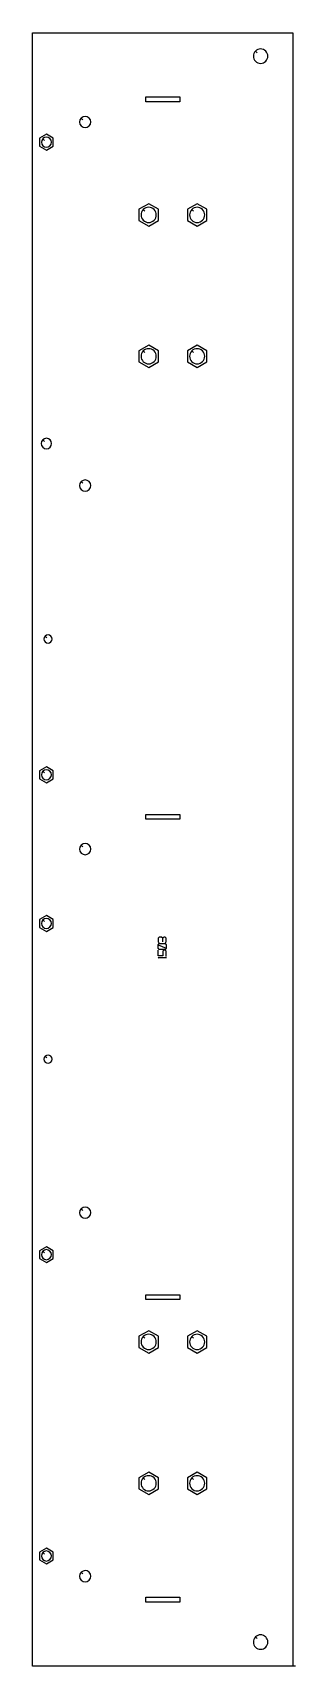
# Model space of a CAD drawing. Extents: x 1161 to 1486, y 15 to 2037.
import ezdxf

# ---------------------------------------------------------------- set-up
doc = ezdxf.new("R2010")
doc.units = 0

msp = doc.modelspace()

# ---------------------------------------------------------------- linework, layer by layer
for p, q in [((1160.95, 14.95), (1160.95, 2037.05)), ((1160.95, 2037.05), (1483.29, 2037.05)), ((1483.29, 2037.05), (1483.29, 15)), ((1438.97, 2012.21), (1436.88, 2014.29)), ((1301.17, 1954.5), (1301.17, 1957.45)), ((1301.17, 1957.45), (1343.07, 1957.45)), ((1301.17, 1951.55), (1301.17, 1954.5)), ((1343.07, 1951.55), (1301.17, 1951.55)), ((1343.07, 1957.45), (1343.07, 1951.55)), ((1223.14, 1929.29), (1221.05, 1931.38)), ((1178, 1911.31), (1169.5, 1906.41)), ((1169.5, 1906.41), (1169.5, 1896.59)), ((1175.67, 1903.76), (1173.58, 1905.85)), ((1186.5, 1906.41), (1178, 1911.31)), ((1186.5, 1896.59), (1186.5, 1906.41)), ((1169.5, 1896.59), (1178, 1891.69)), ((1178, 1891.69), (1186.5, 1896.59)), ((1304.62, 1825.36), (1292.62, 1818.43)), ((1316.62, 1818.43), (1304.62, 1825.36)), ((1364.62, 1825.36), (1352.62, 1818.43)), ((1376.62, 1818.43), (1364.62, 1825.36)), ((1292.62, 1818.43), (1292.62, 1804.57)), ((1292.62, 1804.57), (1304.62, 1797.64)), ((1300.03, 1816.03), (1297.94, 1818.11)), ((1304.62, 1797.64), (1316.62, 1804.57)), ((1316.62, 1804.57), (1316.62, 1818.43)), ((1352.62, 1818.43), (1352.62, 1804.57)), ((1352.62, 1804.57), (1364.62, 1797.64)), ((1360.03, 1816.03), (1357.94, 1818.11)), ((1364.62, 1797.64), (1376.62, 1804.57)), ((1376.62, 1804.57), (1376.62, 1818.43)), ((1304.62, 1650.36), (1292.62, 1643.43)), ((1292.62, 1643.43), (1292.62, 1629.57)), ((1300.03, 1641.03), (1297.94, 1643.11)), ((1316.62, 1643.43), (1304.62, 1650.36)), ((1316.62, 1629.57), (1316.62, 1643.43)), ((1364.62, 1650.36), (1352.62, 1643.43)), ((1352.62, 1643.43), (1352.62, 1629.57)), ((1360.03, 1641.03), (1357.94, 1643.11)), ((1376.62, 1643.43), (1364.62, 1650.36)), ((1376.62, 1629.57), (1376.62, 1643.43)), ((1292.62, 1629.57), (1304.62, 1622.64)), ((1304.62, 1622.64), (1316.62, 1629.57)), ((1352.62, 1629.57), (1364.62, 1622.64)), ((1364.62, 1622.64), (1376.62, 1629.57)), ((1175.49, 1530.94), (1173.4, 1533.03)), ((1223.14, 1479.29), (1221.05, 1481.38)), ((1178.48, 1287.95), (1176.39, 1290.04)), ((1178, 1128.31), (1169.5, 1123.41)), ((1169.5, 1123.41), (1169.5, 1113.59)), ((1169.5, 1113.59), (1178, 1108.69)), ((1175.67, 1120.76), (1173.58, 1122.85)), ((1186.5, 1123.41), (1178, 1128.31)), ((1178, 1108.69), (1186.5, 1113.59)), ((1186.5, 1113.59), (1186.5, 1123.41)), ((1301.17, 1066.5), (1301.17, 1069.45)), ((1301.17, 1069.45), (1343.07, 1069.45)), ((1301.17, 1063.55), (1301.17, 1066.5)), ((1343.07, 1063.55), (1301.17, 1063.55)), ((1343.07, 1069.45), (1343.07, 1063.55)), ((1223.14, 1029.29), (1221.05, 1031.38)), ((1178, 944.31), (1169.5, 939.41)), ((1169.5, 939.41), (1169.5, 929.59)), ((1175.67, 936.76), (1173.58, 938.85)), ((1186.5, 939.41), (1178, 944.31)), ((1186.5, 929.59), (1186.5, 939.41)), ((1169.5, 929.59), (1178, 924.69)), ((1178, 924.69), (1186.5, 929.59)), ((1317.77, 917.53), (1316.35, 916.1)), ((1316.35, 916.1), (1316.35, 911.82)), ((1316.35, 911.82), (1317.77, 910.39)), ((1320.63, 917.53), (1317.77, 917.53)), ((1322.06, 916.1), (1320.63, 917.53)), ((1323.49, 917.53), (1322.06, 916.1)), ((1322.06, 911.82), (1322.06, 916.1)), ((1324.92, 917.53), (1323.49, 917.53)), ((1326.35, 916.1), (1324.92, 917.53)), ((1324.92, 910.39), (1326.35, 911.82)), ((1326.35, 911.82), (1326.35, 916.1)), ((1316.35, 908.07), (1317.77, 909.5)), ((1316.35, 908.07), (1326.35, 903.78)), ((1316.35, 903.78), (1316.35, 908.07)), ((1317.77, 902.35), (1316.35, 903.78)), ((1316.35, 894.32), (1316.35, 901.46)), ((1322.06, 894.32), (1316.35, 894.32)), ((1317.37, 891.38), (1316.35, 892.4)), ((1316.35, 892.4), (1326.35, 892.4)), ((1317.77, 909.5), (1324.92, 909.5)), ((1324.92, 902.35), (1317.77, 902.35)), ((1323.49, 901.46), (1322.06, 900.03)), ((1322.06, 900.03), (1322.06, 894.32)), ((1324.92, 901.46), (1323.49, 901.46)), ((1324.92, 909.5), (1326.35, 908.07)), ((1326.35, 903.78), (1324.92, 902.35)), ((1326.35, 900.03), (1324.92, 901.46)), ((1326.35, 908.07), (1326.35, 903.78)), ((1326.35, 894.32), (1326.35, 900.03)), ((1326.35, 891.38), (1326.35, 893.43)), ((1178.48, 767.95), (1176.39, 770.04)), ((1223.14, 579.29), (1221.05, 581.38)), ((1178, 534.31), (1169.5, 529.41)), ((1169.5, 529.41), (1169.5, 519.59)), ((1175.67, 526.76), (1173.58, 528.85)), ((1186.5, 529.41), (1178, 534.31)), ((1186.5, 519.59), (1186.5, 529.41)), ((1169.5, 519.59), (1178, 514.69)), ((1178, 514.69), (1186.5, 519.59)), ((1301.17, 472), (1301.17, 474.95)), ((1301.17, 474.95), (1343.07, 474.95)), ((1301.17, 469.05), (1301.17, 472)), ((1343.07, 469.05), (1301.17, 469.05)), ((1343.07, 474.95), (1343.07, 469.05)), ((1304.62, 430.36), (1292.62, 423.43)), ((1316.62, 423.43), (1304.62, 430.36)), ((1364.62, 430.36), (1352.62, 423.43)), ((1376.62, 423.43), (1364.62, 430.36)), ((1292.62, 423.43), (1292.62, 409.57)), ((1292.62, 409.57), (1304.62, 402.64)), ((1300.03, 421.03), (1297.94, 423.11)), ((1304.62, 402.64), (1316.62, 409.57)), ((1316.62, 409.57), (1316.62, 423.43)), ((1352.62, 423.43), (1352.62, 409.57)), ((1352.62, 409.57), (1364.62, 402.64)), ((1360.03, 421.03), (1357.94, 423.11)), ((1364.62, 402.64), (1376.62, 409.57)), ((1376.62, 409.57), (1376.62, 423.43)), ((1304.62, 255.36), (1292.62, 248.43)), ((1292.62, 248.43), (1292.62, 234.57)), ((1300.03, 246.03), (1297.94, 248.11)), ((1316.62, 248.43), (1304.62, 255.36)), ((1316.62, 234.57), (1316.62, 248.43)), ((1364.62, 255.36), (1352.62, 248.43)), ((1352.62, 248.43), (1352.62, 234.57)), ((1360.03, 246.03), (1357.94, 248.11)), ((1376.62, 248.43), (1364.62, 255.36)), ((1376.62, 234.57), (1376.62, 248.43)), ((1292.62, 234.57), (1304.62, 227.64)), ((1304.62, 227.64), (1316.62, 234.57)), ((1352.62, 234.57), (1364.62, 227.64)), ((1364.62, 227.64), (1376.62, 234.57)), ((1178, 161.31), (1169.5, 156.41)), ((1169.5, 156.41), (1169.5, 146.59)), ((1169.5, 146.59), (1178, 141.69)), ((1175.67, 153.76), (1173.58, 155.85)), ((1186.5, 156.41), (1178, 161.31)), ((1178, 141.69), (1186.5, 146.59)), ((1186.5, 146.59), (1186.5, 156.41)), ((1223.14, 129.29), (1221.05, 131.38)), ((1301.17, 97.5), (1301.17, 100.45)), ((1301.17, 100.45), (1343.07, 100.45)), ((1301.17, 94.55), (1301.17, 97.5)), ((1343.07, 94.55), (1301.17, 94.55)), ((1343.07, 100.45), (1343.07, 94.55)), ((1438.97, 49.21), (1436.88, 51.29)), ((1483.24, 14.95), (1160.95, 14.95)), ((1486.24, 14.95), (1483.24, 14.95))]:
    msp.add_line(p, q)
for centre, radius, start, end in [((1443.24, 2008), 8.95, 135.31705, 134.95471), ((1226, 1926.5), 6.95, 135.408, 135), ((1178, 1901.5), 6.2, 135.45731, 135), ((1304.62, 1811.5), 9.4, 135.30178, 134.95689), ((1364.62, 1811.5), 9.4, 135.30178, 134.95689), ((1304.62, 1636.5), 9.4, 135.30178, 134.95689), ((1364.62, 1636.5), 9.4, 135.30178, 134.95689), ((1178, 1528.5), 6.46, 135.43928, 135), ((1226, 1476.5), 6.95, 135.408, 135), ((1180, 1286.5), 5.06, 135.56092, 135), ((1178, 1118.5), 6.2, 135.45731, 135), ((1226, 1026.5), 6.95, 135.408, 135), ((1178, 934.5), 6.2, 135.45731, 135), ((1180, 766.5), 5.06, 135.56092, 135), ((1226, 576.5), 6.95, 135.408, 135), ((1178, 524.5), 6.2, 135.45731, 135), ((1304.62, 416.5), 9.4, 135.30178, 134.95689), ((1364.62, 416.5), 9.4, 135.30178, 134.95689), ((1304.62, 241.5), 9.4, 135.30178, 134.95689), ((1364.62, 241.5), 9.4, 135.30178, 134.95689), ((1178, 151.5), 6.2, 135.45731, 135), ((1226, 126.5), 6.95, 135.408, 135), ((1443.24, 45), 8.95, 135.31705, 134.95471)]:
    msp.add_arc(centre, radius, start, end)

doc.saveas('drawing.dxf')
